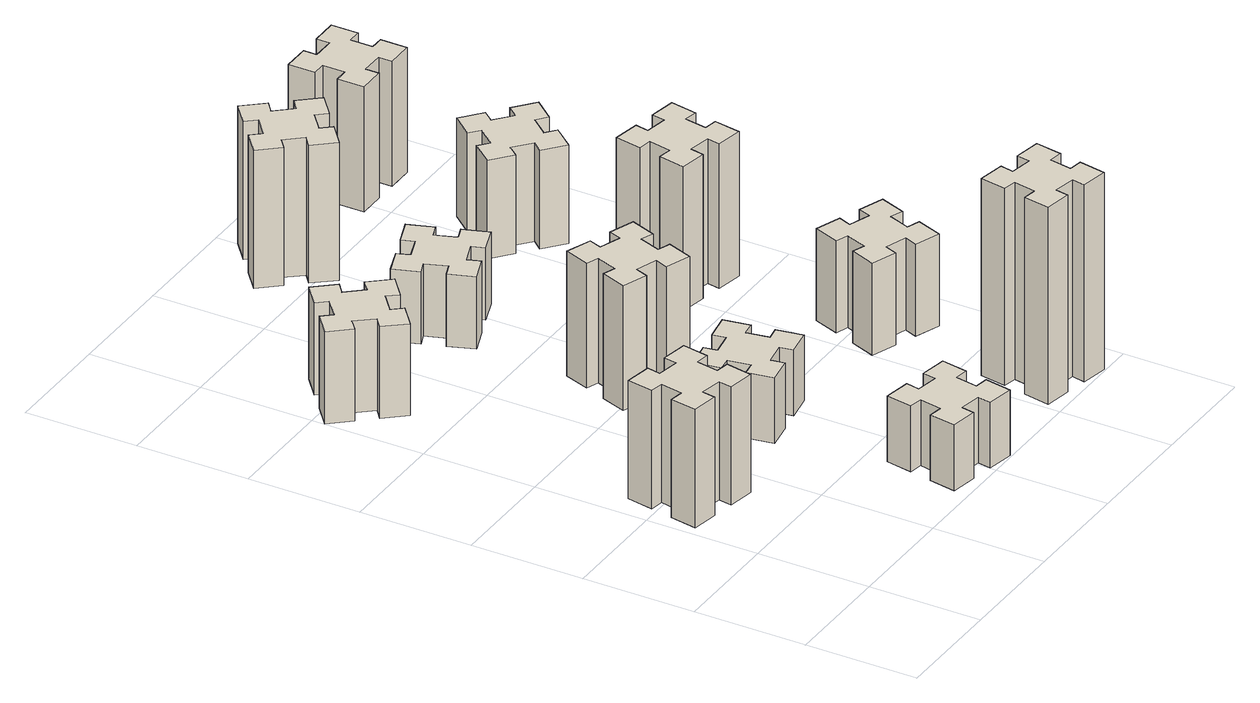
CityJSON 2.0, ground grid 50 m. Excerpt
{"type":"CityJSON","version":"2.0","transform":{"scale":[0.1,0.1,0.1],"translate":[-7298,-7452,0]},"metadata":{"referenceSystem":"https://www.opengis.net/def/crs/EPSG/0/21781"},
"CityObjects":{
"building1":{"type":"Building","attributes":{"class":"1000","function":"1000","usage":"1000","yearOfConstruction":2016,"roofType":"1000","measuredHeight":54,"storeysAboveGround":30,"storeysBelowGround":0},"geometry":[{"type":"Solid","lod":"1","boundaries":[[[[0,1,2,3,4,5,6,7,8,9,10,11,12,13,14,15,16,17,18,19]],[[17,16,20,21]],[[16,15,22,20]],[[15,14,23,22]],[[14,13,24,23]],[[13,12,25,24]],[[12,11,26,25]],[[11,10,27,26]],[[10,9,28,27]],[[9,8,29,28]],[[8,7,30,29]],[[7,6,31,30]],[[6,5,32,31]],[[5,4,33,32]],[[4,3,34,33]],[[3,2,35,34]],[[2,1,36,35]],[[1,0,37,36]],[[0,19,38,37]],[[19,18,39,38]],[[18,17,21,39]],[[24,25,26,27,28,29,30,31,32,33,34,35,36,37,38,39,21,20,22,23]]]]}]},
"building2":{"type":"Building","attributes":{"class":"1000","function":"1000","usage":"1000","yearOfConstruction":2016,"roofType":"1000","measuredHeight":42,"storeysAboveGround":30,"storeysBelowGround":0},"geometry":[{"type":"Solid","lod":"1","boundaries":[[[[40,41,42,43,44,45,46,47,48,49,50,51,52,53,54,55,56,57,58,59]],[[57,56,60,61]],[[56,55,62,60]],[[55,54,63,62]],[[54,53,64,63]],[[53,52,65,64]],[[52,51,66,65]],[[51,50,67,66]],[[50,49,68,67]],[[49,48,69,68]],[[48,47,70,69]],[[47,46,71,70]],[[46,45,72,71]],[[45,44,73,72]],[[44,43,74,73]],[[43,42,75,74]],[[42,41,76,75]],[[41,40,77,76]],[[40,59,78,77]],[[59,58,79,78]],[[58,57,61,79]],[[64,65,66,67,68,69,70,71,72,73,74,75,76,77,78,79,61,60,62,63]]]]}]},
"building3":{"type":"Building","attributes":{"class":"1000","function":"1000","usage":"1000","yearOfConstruction":2016,"roofType":"1000","measuredHeight":30,"storeysAboveGround":30,"storeysBelowGround":0},"geometry":[{"type":"Solid","lod":"1","boundaries":[[[[80,81,82,83,84,85,86,87,88,89,90,91,92,93,94,95,96,97,98,99]],[[97,96,100,101]],[[96,95,102,100]],[[95,94,103,102]],[[94,93,104,103]],[[93,92,105,104]],[[92,91,106,105]],[[91,90,107,106]],[[90,89,108,107]],[[89,88,109,108]],[[88,87,110,109]],[[87,86,111,110]],[[86,85,112,111]],[[85,84,113,112]],[[84,83,114,113]],[[83,82,115,114]],[[82,81,116,115]],[[81,80,117,116]],[[80,99,118,117]],[[99,98,119,118]],[[98,97,101,119]],[[104,105,106,107,108,109,110,111,112,113,114,115,116,117,118,119,101,100,102,103]]]]}]},
"building4":{"type":"Building","attributes":{"class":"1000","function":"1000","usage":"1000","yearOfConstruction":2016,"roofType":"1000","measuredHeight":30,"storeysAboveGround":30,"storeysBelowGround":0},"geometry":[{"type":"Solid","lod":"1","boundaries":[[[[120,121,122,123,124,125,126,127,128,129,130,131,132,133,134,135,136,137,138,139]],[[137,136,140,141]],[[136,135,142,140]],[[135,134,143,142]],[[134,133,144,143]],[[133,132,145,144]],[[132,131,146,145]],[[131,130,147,146]],[[130,129,148,147]],[[129,128,149,148]],[[128,127,150,149]],[[127,126,151,150]],[[126,125,152,151]],[[125,124,153,152]],[[124,123,154,153]],[[123,122,155,154]],[[122,121,156,155]],[[121,120,157,156]],[[120,139,158,157]],[[139,138,159,158]],[[138,137,141,159]],[[144,145,146,147,148,149,150,151,152,153,154,155,156,157,158,159,141,140,142,143]]]]}]},
"building5":{"type":"Building","attributes":{"class":"1000","function":"1000","usage":"1000","yearOfConstruction":2016,"roofType":"1000","measuredHeight":57,"storeysAboveGround":30,"storeysBelowGround":0},"geometry":[{"type":"Solid","lod":"1","boundaries":[[[[160,161,162,163,164,165,166,167,168,169,170,171,172,173,174,175,176,177,178,179]],[[177,176,180,181]],[[176,175,182,180]],[[175,174,183,182]],[[174,173,184,183]],[[173,172,185,184]],[[172,171,186,185]],[[171,170,187,186]],[[170,169,188,187]],[[169,168,189,188]],[[168,167,190,189]],[[167,166,191,190]],[[166,165,192,191]],[[165,164,193,192]],[[164,163,194,193]],[[163,162,195,194]],[[162,161,196,195]],[[161,160,197,196]],[[160,179,198,197]],[[179,178,199,198]],[[178,177,181,199]],[[184,185,186,187,188,189,190,191,192,193,194,195,196,197,198,199,181,180,182,183]]]]}]},
"building6":{"type":"Building","attributes":{"class":"1000","function":"1000","usage":"1000","yearOfConstruction":2016,"roofType":"1000","measuredHeight":33,"storeysAboveGround":30,"storeysBelowGround":0},"geometry":[{"type":"Solid","lod":"1","boundaries":[[[[200,201,202,203,204,205,206,207,208,209,210,211,212,213,214,215,216,217,218,219]],[[217,216,220,221]],[[216,215,222,220]],[[215,214,223,222]],[[214,213,224,223]],[[213,212,225,224]],[[212,211,226,225]],[[211,210,227,226]],[[210,209,228,227]],[[209,208,229,228]],[[208,207,230,229]],[[207,206,231,230]],[[206,205,232,231]],[[205,204,233,232]],[[204,203,234,233]],[[203,202,235,234]],[[202,201,236,235]],[[201,200,237,236]],[[200,219,238,237]],[[219,218,239,238]],[[218,217,221,239]],[[224,225,226,227,228,229,230,231,232,233,234,235,236,237,238,239,221,220,222,223]]]]}]},
"building7":{"type":"Building","attributes":{"class":"1000","function":"1000","usage":"1000","yearOfConstruction":2016,"roofType":"1000","measuredHeight":90,"storeysAboveGround":30,"storeysBelowGround":0},"geometry":[{"type":"Solid","lod":"1","boundaries":[[[[240,241,242,243,244,245,246,247,248,249,250,251,252,253,254,255,256,257,258,259]],[[257,256,260,261]],[[256,255,262,260]],[[255,254,263,262]],[[254,253,264,263]],[[253,252,265,264]],[[252,251,266,265]],[[251,250,267,266]],[[250,249,268,267]],[[249,248,269,268]],[[248,247,270,269]],[[247,246,271,270]],[[246,245,272,271]],[[245,244,273,272]],[[244,243,274,273]],[[243,242,275,274]],[[242,241,276,275]],[[241,240,277,276]],[[240,259,278,277]],[[259,258,279,278]],[[258,257,261,279]],[[264,265,266,267,268,269,270,271,272,273,274,275,276,277,278,279,261,260,262,263]]]]}]},
"building8":{"type":"Building","attributes":{"class":"1000","function":"1000","usage":"1000","yearOfConstruction":2016,"roofType":"1000","measuredHeight":63,"storeysAboveGround":30,"storeysBelowGround":0},"geometry":[{"type":"Solid","lod":"1","boundaries":[[[[280,281,282,283,284,285,286,287,288,289,290,291,292,293,294,295,296,297,298,299]],[[297,296,300,301]],[[296,295,302,300]],[[295,294,303,302]],[[294,293,304,303]],[[293,292,305,304]],[[292,291,306,305]],[[291,290,307,306]],[[290,289,308,307]],[[289,288,309,308]],[[288,287,310,309]],[[287,286,311,310]],[[286,285,312,311]],[[285,284,313,312]],[[284,283,314,313]],[[283,282,315,314]],[[282,281,316,315]],[[281,280,317,316]],[[280,299,318,317]],[[299,298,319,318]],[[298,297,301,319]],[[304,305,306,307,308,309,310,311,312,313,314,315,316,317,318,319,301,300,302,303]]]]}]},
"building9":{"type":"Building","attributes":{"class":"1000","function":"1000","usage":"1000","yearOfConstruction":2016,"roofType":"1000","measuredHeight":42,"storeysAboveGround":30,"storeysBelowGround":0},"geometry":[{"type":"Solid","lod":"1","boundaries":[[[[320,321,322,323,324,325,326,327,328,329,330,331,332,333,334,335,336,337,338,339]],[[337,336,340,341]],[[336,335,342,340]],[[335,334,343,342]],[[334,333,344,343]],[[333,332,345,344]],[[332,331,346,345]],[[331,330,347,346]],[[330,329,348,347]],[[329,328,349,348]],[[328,327,350,349]],[[327,326,351,350]],[[326,325,352,351]],[[325,324,353,352]],[[324,323,354,353]],[[323,322,355,354]],[[322,321,356,355]],[[321,320,357,356]],[[320,339,358,357]],[[339,338,359,358]],[[338,337,341,359]],[[344,345,346,347,348,349,350,351,352,353,354,355,356,357,358,359,341,340,342,343]]]]}]},
"building10":{"type":"Building","attributes":{"class":"1000","function":"1000","usage":"1000","yearOfConstruction":2016,"roofType":"1000","measuredHeight":66,"storeysAboveGround":30,"storeysBelowGround":0},"geometry":[{"type":"Solid","lod":"1","boundaries":[[[[360,361,362,363,364,365,366,367,368,369,370,371,372,373,374,375,376,377,378,379]],[[377,376,380,381]],[[376,375,382,380]],[[375,374,383,382]],[[374,373,384,383]],[[373,372,385,384]],[[372,371,386,385]],[[371,370,387,386]],[[370,369,388,387]],[[369,368,389,388]],[[368,367,390,389]],[[367,366,391,390]],[[366,365,392,391]],[[365,364,393,392]],[[364,363,394,393]],[[363,362,395,394]],[[362,361,396,395]],[[361,360,397,396]],[[360,379,398,397]],[[379,378,399,398]],[[378,377,381,399]],[[384,385,386,387,388,389,390,391,392,393,394,395,396,397,398,399,381,380,382,383]]]]}]},
"building11":{"type":"Building","attributes":{"class":"1000","function":"1000","usage":"1000","yearOfConstruction":2016,"roofType":"1000","measuredHeight":45,"storeysAboveGround":30,"storeysBelowGround":0},"geometry":[{"type":"Solid","lod":"1","boundaries":[[[[400,401,402,403,404,405,406,407,408,409,410,411,412,413,414,415,416,417,418,419]],[[417,416,420,421]],[[416,415,422,420]],[[415,414,423,422]],[[414,413,424,423]],[[413,412,425,424]],[[412,411,426,425]],[[411,410,427,426]],[[410,409,428,427]],[[409,408,429,428]],[[408,407,430,429]],[[407,406,431,430]],[[406,405,432,431]],[[405,404,433,432]],[[404,403,434,433]],[[403,402,435,434]],[[402,401,436,435]],[[401,400,437,436]],[[400,419,438,437]],[[419,418,439,438]],[[418,417,421,439]],[[424,425,426,427,428,429,430,431,432,433,434,435,436,437,438,439,421,420,422,423]]]]}]},
"building12":{"type":"Building","attributes":{"class":"1000","function":"1000","usage":"1000","yearOfConstruction":2016,"roofType":"1000","measuredHeight":57,"storeysAboveGround":30,"storeysBelowGround":0},"geometry":[{"type":"Solid","lod":"1","boundaries":[[[[440,441,442,443,444,445,446,447,448,449,450,451,452,453,454,455,456,457,458,459]],[[457,456,460,461]],[[456,455,462,460]],[[455,454,463,462]],[[454,453,464,463]],[[453,452,465,464]],[[452,451,466,465]],[[451,450,467,466]],[[450,449,468,467]],[[449,448,469,468]],[[448,447,470,469]],[[447,446,471,470]],[[446,445,472,471]],[[445,444,473,472]],[[444,443,474,473]],[[443,442,475,474]],[[442,441,476,475]],[[441,440,477,476]],[[440,459,478,477]],[[459,458,479,478]],[[458,457,461,479]],[[464,465,466,467,468,469,470,471,472,473,474,475,476,477,478,479,461,460,462,463]]]]}]}
},
"vertices":[
[345,877,0],[362,975,0],[421,965,0],[442,1083,0],[324,1104,0],[314,1045,0],[215,1062,0],[226,1121,0],[107,1142,0],[87,1024,0],[146,1014,0],[128,915,0],[69,926,0],[48,807,0],[167,787,0],[177,846,0],[275,828,0],[265,769,0],[383,748,0],[404,867,0],[275,828,540],[265,769,540],[177,846,540],[167,787,540],[48,807,540],[69,926,540],[128,915,540],[146,1014,540],[87,1024,540],[107,1142,540],[226,1121,540],[215,1062,540],[314,1045,540],[324,1104,540],[442,1083,540],[421,965,540],[362,975,540],[345,877,540],[404,867,540],[383,748,540],
[129,2393,0],[193,2316,0],[147,2278,0],[224,2186,0],[316,2263,0],[278,2309,0],[354,2373,0],[393,2327,0],[485,2404,0],[408,2496,0],[362,2458,0],[297,2534,0],[343,2573,0],[266,2665,0],[174,2588,0],[213,2542,0],[136,2477,0],[98,2523,0],[6,2446,0],[83,2354,0],[136,2477,420],[98,2523,420],[213,2542,420],[174,2588,420],[266,2665,420],[343,2573,420],[297,2534,420],[362,2458,420],[408,2496,420],[485,2404,420],[393,2327,420],[354,2373,420],[278,2309,420],[316,2263,420],[224,2186,420],[147,2278,420],[193,2316,420],[129,2393,420],[83,2354,420],[6,2446,420],
[886,274,0],[868,175,0],[809,186,0],[788,67,0],[907,47,0],[917,106,0],[1015,88,0],[1005,29,0],[1123,8,0],[1144,127,0],[1085,137,0],[1102,235,0],[1161,225,0],[1182,343,0],[1064,364,0],[1054,305,0],[955,322,0],[966,381,0],[847,402,0],[827,284,0],[955,322,300],[966,381,300],[1054,305,300],[1064,364,300],[1182,343,300],[1161,225,300],[1102,235,300],[1085,137,300],[1144,127,300],[1123,8,300],[1005,29,300],[1015,88,300],[917,106,300],[907,47,300],[788,67,300],[809,186,300],[868,175,300],[886,274,300],[827,284,300],[847,402,300],
[768,1075,0],[786,977,0],[727,967,0],[747,848,0],[866,869,0],[855,928,0],[954,946,0],[964,887,0],[1082,907,0],[1061,1026,0],[1002,1015,0],[985,1114,0],[1044,1124,0],[1023,1242,0],[905,1221,0],[915,1162,0],[817,1145,0],[807,1204,0],[688,1183,0],[709,1065,0],[817,1145,300],[807,1204,300],[915,1162,300],[905,1221,300],[1023,1242,300],[1044,1124,300],[985,1114,300],[1002,1015,300],[1061,1026,300],[1082,907,300],[964,887,300],[954,946,300],[855,928,300],[866,869,300],[747,848,300],[727,967,300],[786,977,300],[768,1075,300],[709,1065,300],[688,1183,300],
[972,1501,0],[1006,1595,0],[1062,1574,0],[1103,1687,0],[990,1728,0],[970,1672,0],[876,1706,0],[897,1762,0],[784,1803,0],[743,1690,0],[799,1670,0],[765,1576,0],[709,1597,0],[667,1484,0],[780,1443,0],[801,1499,0],[895,1465,0],[874,1409,0],[987,1367,0],[1028,1480,0],[895,1465,570],[874,1409,570],[801,1499,570],[780,1443,570],[667,1484,570],[709,1597,570],[765,1576,570],[799,1670,570],[743,1690,570],[784,1803,570],[897,1762,570],[876,1706,570],[970,1672,570],[990,1728,570],[1103,1687,570],[1062,1574,570],[1006,1595,570],[972,1501,570],[1028,1480,570],[987,1367,570],
[876,2305,0],[970,2339,0],[990,2283,0],[1103,2324,0],[1062,2437,0],[1006,2416,0],[972,2510,0],[1028,2530,0],[987,2643,0],[874,2602,0],[895,2546,0],[801,2512,0],[780,2568,0],[667,2527,0],[709,2414,0],[765,2435,0],[799,2341,0],[743,2320,0],[784,2207,0],[897,2249,0],[799,2341,330],[743,2320,330],[765,2435,330],[709,2414,330],[667,2527,330],[780,2568,330],[801,2512,330],[895,2546,330],[874,2602,330],[987,2643,330],[1028,2530,330],[972,2510,330],[1006,2416,330],[1062,2437,330],[1103,2324,330],[990,2283,330],[970,2339,330],[876,2305,330],[897,2249,330],[784,2207,330],
[1794,305,0],[1695,322,0],[1706,381,0],[1587,402,0],[1567,284,0],[1626,274,0],[1608,175,0],[1549,186,0],[1528,67,0],[1647,47,0],[1657,106,0],[1755,88,0],[1745,29,0],[1863,8,0],[1884,127,0],[1825,137,0],[1842,235,0],[1901,225,0],[1922,343,0],[1804,364,0],[1842,235,900],[1901,225,900],[1825,137,900],[1884,127,900],[1863,8,900],[1745,29,900],[1755,88,900],[1657,106,900],[1647,47,900],[1528,67,900],[1549,186,900],[1608,175,900],[1626,274,900],[1567,284,900],[1587,402,900],[1706,381,900],[1695,322,900],[1794,305,900],[1804,364,900],[1922,343,900],
[1102,3198,0],[1037,3274,0],[1083,3313,0],[1006,3405,0],[914,3328,0],[953,3282,0],[876,3217,0],[838,3263,0],[746,3186,0],[823,3094,0],[869,3133,0],[933,3056,0],[887,3018,0],[964,2926,0],[1056,3003,0],[1018,3049,0],[1094,3113,0],[1133,3067,0],[1225,3144,0],[1148,3236,0],[1094,3113,630],[1133,3067,630],[1018,3049,630],[1056,3003,630],[964,2926,630],[887,3018,630],[933,3056,630],[869,3133,630],[823,3094,630],[746,3186,630],[838,3263,630],[876,3217,630],[953,3282,630],[914,3328,630],[1006,3405,630],[1083,3313,630],[1037,3274,630],[1102,3198,630],[1148,3236,630],[1225,3144,630],
[1641,859,0],[1735,825,0],[1714,769,0],[1827,727,0],[1868,840,0],[1812,861,0],[1846,955,0],[1902,934,0],[1943,1047,0],[1830,1088,0],[1810,1032,0],[1716,1066,0],[1737,1122,0],[1624,1163,0],[1583,1050,0],[1639,1030,0],[1605,936,0],[1549,957,0],[1507,844,0],[1620,803,0],[1605,936,420],[1549,957,420],[1639,1030,420],[1583,1050,420],[1624,1163,420],[1737,1122,420],[1716,1066,420],[1810,1032,420],[1830,1088,420],[1943,1047,420],[1902,934,420],[1846,955,420],[1812,861,420],[1868,840,420],[1827,727,420],[1714,769,420],[1735,825,420],[1641,859,420],[1620,803,420],[1507,844,420],
[1557,1686,0],[1655,1668,0],[1645,1609,0],[1763,1588,0],[1784,1707,0],[1725,1717,0],[1742,1815,0],[1801,1805,0],[1822,1923,0],[1704,1944,0],[1694,1885,0],[1595,1902,0],[1606,1961,0],[1487,1982,0],[1467,1864,0],[1526,1854,0],[1508,1755,0],[1449,1766,0],[1428,1647,0],[1547,1627,0],[1508,1755,660],[1449,1766,660],[1526,1854,660],[1467,1864,660],[1487,1982,660],[1606,1961,660],[1595,1902,660],[1694,1885,660],[1704,1944,660],[1822,1923,660],[1801,1805,660],[1742,1815,660],[1725,1717,660],[1784,1707,660],[1763,1588,660],[1645,1609,660],[1655,1668,660],[1557,1686,660],[1547,1627,660],[1428,1647,660],
[1734,2577,0],[1658,2642,0],[1696,2688,0],[1604,2765,0],[1527,2673,0],[1573,2634,0],[1509,2558,0],[1463,2596,0],[1386,2504,0],[1478,2427,0],[1516,2473,0],[1593,2409,0],[1554,2363,0],[1646,2286,0],[1723,2378,0],[1677,2416,0],[1742,2493,0],[1788,2454,0],[1865,2546,0],[1773,2623,0],[1742,2493,450],[1788,2454,450],[1677,2416,450],[1723,2378,450],[1646,2286,450],[1554,2363,450],[1593,2409,450],[1516,2473,450],[1478,2427,450],[1386,2504,450],[1463,2596,450],[1509,2558,450],[1573,2634,450],[1527,2673,450],[1604,2765,450],[1696,2688,450],[1658,2642,450],[1734,2577,450],[1773,2623,450],[1865,2546,450],
[1575,3155,0],[1675,3155,0],[1675,3095,0],[1795,3095,0],[1795,3215,0],[1735,3215,0],[1735,3315,0],[1795,3315,0],[1795,3435,0],[1675,3435,0],[1675,3375,0],[1575,3375,0],[1575,3435,0],[1455,3435,0],[1455,3315,0],[1515,3315,0],[1515,3215,0],[1455,3215,0],[1455,3095,0],[1575,3095,0],[1515,3215,570],[1455,3215,570],[1515,3315,570],[1455,3315,570],[1455,3435,570],[1575,3435,570],[1575,3375,570],[1675,3375,570],[1675,3435,570],[1795,3435,570],[1795,3315,570],[1735,3315,570],[1735,3215,570],[1795,3215,570],[1795,3095,570],[1675,3095,570],[1675,3155,570],[1575,3155,570],[1575,3095,570],[1455,3095,570]
]}
